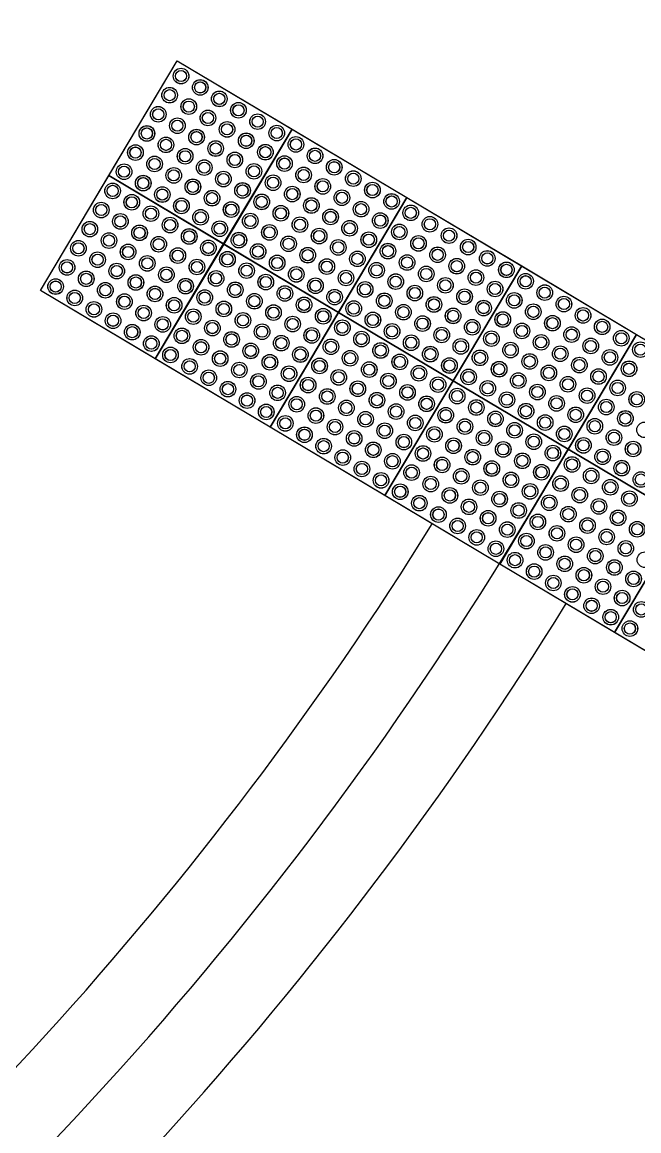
# Model space of a CAD drawing. Header units: millimetres. Extents: x 832728086 to 834530684, y 817551485 to 818349469.
# Drawn here: x 833166780 to 833168164, y 817850917 to 817853405 of the extents above; entities that cross this region are included whole.
import ezdxf

# ---------------------------------------------------------------- set-up
doc = ezdxf.new("R2010")
doc.units = ezdxf.units.MM
doc.header["$LTSCALE"] = 100
doc.layers.add('000-helpline', color=30, linetype='Continuous', lineweight=30, plot=False)
doc.layers.add('000-Tactile-l', color=8, linetype='Continuous')

# ---------------------------------------------------------------- blocks, each defined once
blk = doc.blocks.new('tactile')
at = {"layer": '000-helpline', "ltscale": 0.015}
for points in [[(834313.2228, 817906.5632), (834312.9651, 817906.7167), (834313.1186, 817906.9745), (834313.3764, 817906.8209)], [(834313.3765, 817906.8209), (834313.223, 817906.5631), (834312.9652, 817906.7166), (834313.1187, 817906.9744)], [(834313.4806, 817906.4097), (834313.2229, 817906.5632), (834313.3764, 817906.8209), (834313.6341, 817906.6674)], [(834313.6342, 817906.6673), (834313.4807, 817906.4096), (834313.223, 817906.5631), (834313.3765, 817906.8209)], [(834313.0693, 817906.3055), (834312.8116, 817906.459), (834312.9651, 817906.7167), (834313.2228, 817906.5632)], [(834313.223, 817906.5631), (834313.0694, 817906.3054), (834312.8117, 817906.4589), (834312.9652, 817906.7166)], [(834313.7383, 817906.2561), (834313.4806, 817906.4096), (834313.6341, 817906.6674), (834313.8919, 817906.5139)], [(834313.892, 817906.5138), (834313.7384, 817906.2561), (834313.4807, 817906.4096), (834313.6342, 817906.6673)], [(834313.3271, 817906.1519), (834313.0693, 817906.3054), (834313.2229, 817906.5632), (834313.4806, 817906.4097)], [(834313.4807, 817906.4096), (834313.3272, 817906.1518), (834313.0694, 817906.3054), (834313.223, 817906.5631)], [(834314.1497, 817906.3603), (834313.9962, 817906.1025), (834313.7384, 817906.2561), (834313.892, 817906.5138)], [(834313.9961, 817906.1026), (834313.7384, 817906.2561), (834313.8919, 817906.5138), (834314.1496, 817906.3603)], [(834313.5848, 817905.9984), (834313.3271, 817906.1519), (834313.4806, 817906.4096), (834313.7383, 817906.2561)], [(834313.7384, 817906.2561), (834313.5849, 817905.9983), (834313.3272, 817906.1518), (834313.4807, 817906.4096)], [(834314.2539, 817905.949), (834313.9961, 817906.1026), (834314.1497, 817906.3603), (834314.4074, 817906.2068)], [(834314.4074, 817906.2068), (834314.2539, 817905.949), (834313.9962, 817906.1025), (834314.1497, 817906.3603)], [(834313.8426, 817905.8448), (834313.5848, 817905.9984), (834313.7384, 817906.2561), (834313.9961, 817906.1026)], [(834313.9962, 817906.1025), (834313.8427, 817905.8448), (834313.5849, 817905.9983), (834313.7384, 817906.2561)], [(834314.1003, 817905.6913), (834313.8426, 817905.8448), (834313.9961, 817906.1026), (834314.2539, 817905.949)], [(834314.2539, 817905.949), (834314.1004, 817905.6913), (834313.8427, 817905.8448), (834313.9962, 817906.1025)], [(834314.5117, 817905.7955), (834314.3581, 817905.5377), (834314.1004, 817905.6913), (834314.2539, 817905.949)], [(834314.3581, 817905.5378), (834314.1004, 817905.6913), (834314.2539, 817905.949), (834314.5116, 817905.7955)]]:
    blk.add_lwpolyline(points, close=True, dxfattribs=at)
at = {"layer": '000-Tactile-l'}
for points in [[(834313.1187, 817906.9744), (834313.6342, 817906.6673), (834313.3272, 817906.1518), (834312.8117, 817906.4589)], [(834313.6342, 817906.6673), (834314.1497, 817906.3603), (834313.8427, 817905.8448), (834313.3272, 817906.1518)], [(834314.1497, 817906.3603), (834314.6652, 817906.0532), (834314.3581, 817905.5377), (834313.8427, 817905.8448)]]:
    blk.add_lwpolyline(points, close=True, dxfattribs=at)
at = {"layer": '000-Tactile-l', "ltscale": 0.015}
for centre, radius in [((834313.1273, 817906.9402), 0.0175), ((834313.1274, 817906.9401), 0.0175), ((834313.1273, 817906.9402), 0.0125), ((834313.1274, 817906.9401), 0.0125), ((834313.1703, 817906.9146), 0.0175), ((834313.1704, 817906.9145), 0.0175), ((834313.1703, 817906.9146), 0.0125), ((834313.1704, 817906.9145), 0.0125), ((834313.1017, 817906.8972), 0.0175), ((834313.1018, 817906.8972), 0.0175), ((834313.1017, 817906.8972), 0.0125), ((834313.1018, 817906.8972), 0.0125), ((834313.2132, 817906.889), 0.0175), ((834313.2133, 817906.8889), 0.0175), ((834313.2132, 817906.889), 0.0125), ((834313.2133, 817906.8889), 0.0125), ((834313.0761, 817906.8543), 0.0175), ((834313.0763, 817906.8542), 0.0175), ((834313.1447, 817906.8716), 0.0175), ((834313.1448, 817906.8716), 0.0175), ((834313.1447, 817906.8716), 0.0125), ((834313.1448, 817906.8716), 0.0125), ((834313.2562, 817906.8634), 0.0175), ((834313.2563, 817906.8633), 0.0175), ((834313.2562, 817906.8634), 0.0125), ((834313.2563, 817906.8633), 0.0125), ((834313.0761, 817906.8543), 0.0125), ((834313.0763, 817906.8542), 0.0125), ((834313.1876, 817906.8461), 0.0175), ((834313.1878, 817906.846), 0.0175), ((834313.1876, 817906.8461), 0.0125), ((834313.1878, 817906.846), 0.0125), ((834313.2991, 817906.8378), 0.0175), ((834313.2993, 817906.8378), 0.0175), ((834313.2991, 817906.8378), 0.0125), ((834313.2993, 817906.8378), 0.0125), ((834313.0505, 817906.8113), 0.0175), ((834313.0507, 817906.8112), 0.0175), ((834313.0505, 817906.8113), 0.0125), ((834313.0507, 817906.8112), 0.0125), ((834313.1191, 817906.8287), 0.0175), ((834313.1192, 817906.8286), 0.0175), ((834313.1191, 817906.8287), 0.0125), ((834313.1192, 817906.8286), 0.0125), ((834313.2306, 817906.8205), 0.0175), ((834313.2307, 817906.8204), 0.0175), ((834313.2306, 817906.8205), 0.0125), ((834313.2307, 817906.8204), 0.0125), ((834313.3421, 817906.8122), 0.0175), ((834313.3422, 817906.8122), 0.0175), ((834313.3421, 817906.8122), 0.0125), ((834313.3422, 817906.8122), 0.0125), ((834313.0935, 817906.7857), 0.0175), ((834313.0936, 817906.7857), 0.0175), ((834313.0935, 817906.7857), 0.0125), ((834313.0936, 817906.7857), 0.0125), ((834313.162, 817906.8031), 0.0175), ((834313.1622, 817906.803), 0.0175), ((834313.162, 817906.8031), 0.0125), ((834313.1622, 817906.803), 0.0125), ((834313.2735, 817906.7949), 0.0175), ((834313.2737, 817906.7948), 0.0175), ((834313.2735, 817906.7949), 0.0125), ((834313.2737, 817906.7948), 0.0125), ((834313.3851, 817906.7866), 0.0175), ((834313.3852, 817906.7866), 0.0175), ((834313.3851, 817906.7866), 0.0125), ((834313.3852, 817906.7866), 0.0125), ((834313.025, 817906.7684), 0.0175), ((834313.0251, 817906.7683), 0.0175), ((834313.025, 817906.7684), 0.0125), ((834313.0251, 817906.7683), 0.0125), ((834313.1365, 817906.7601), 0.0175), ((834313.1366, 817906.7601), 0.0175), ((834313.1365, 817906.7601), 0.0125), ((834313.1366, 817906.7601), 0.0125), ((834313.205, 817906.7775), 0.0175), ((834313.2051, 817906.7774), 0.0175), ((834313.205, 817906.7775), 0.0125), ((834313.2051, 817906.7774), 0.0125), ((834313.3165, 817906.7693), 0.0175), ((834313.3166, 817906.7692), 0.0175), ((834313.3165, 817906.7693), 0.0125), ((834313.3166, 817906.7692), 0.0125), ((834313.428, 817906.7611), 0.0175), ((834313.4281, 817906.761), 0.0175), ((834313.428, 817906.7611), 0.0125), ((834313.4281, 817906.761), 0.0125), ((834313.0679, 817906.7428), 0.0175), ((834313.068, 817906.7427), 0.0175), ((834313.0679, 817906.7428), 0.0125), ((834313.068, 817906.7427), 0.0125), ((834313.1794, 817906.7346), 0.0175), ((834313.1795, 817906.7345), 0.0175), ((834313.248, 817906.7519), 0.0175), ((834313.2481, 817906.7518), 0.0175), ((834313.248, 817906.7519), 0.0125), ((834313.2481, 817906.7518), 0.0125), ((834313.3595, 817906.7437), 0.0175), ((834313.3596, 817906.7436), 0.0175), ((834313.3595, 817906.7437), 0.0125), ((834313.3596, 817906.7436), 0.0125), ((834313.471, 817906.7355), 0.0175), ((834313.4711, 817906.7354), 0.0175), ((834313.471, 817906.7355), 0.0125), ((834313.4711, 817906.7354), 0.0125), ((834312.9994, 817906.7254), 0.0175), ((834312.9995, 817906.7253), 0.0175), ((834312.9994, 817906.7254), 0.0125), ((834312.9995, 817906.7253), 0.0125), ((834313.1109, 817906.7172), 0.0175), ((834313.111, 817906.7171), 0.0175), ((834313.1109, 817906.7172), 0.0125), ((834313.111, 817906.7171), 0.0125), ((834313.1794, 817906.7346), 0.0125), ((834313.1795, 817906.7345), 0.0125), ((834313.2224, 817906.709), 0.0175), ((834313.2225, 817906.7089), 0.0175), ((834313.2909, 817906.7263), 0.0175), ((834313.291, 817906.7263), 0.0175), ((834313.2909, 817906.7263), 0.0125), ((834313.291, 817906.7263), 0.0125), ((834313.4024, 817906.7181), 0.0175), ((834313.4025, 817906.718), 0.0175), ((834313.4024, 817906.7181), 0.0125), ((834313.4025, 817906.718), 0.0125), ((834313.5139, 817906.7099), 0.0175), ((834313.514, 817906.7098), 0.0175), ((834313.5139, 817906.7099), 0.0125), ((834313.514, 817906.7098), 0.0125), ((834312.9738, 817906.6824), 0.0175), ((834312.9739, 817906.6824), 0.0175), ((834313.0423, 817906.6998), 0.0175), ((834313.0425, 817906.6997), 0.0175), ((834313.0423, 817906.6998), 0.0125), ((834313.0425, 817906.6997), 0.0125), ((834313.1538, 817906.6916), 0.0175), ((834313.154, 817906.6915), 0.0175), ((834313.1538, 817906.6916), 0.0125), ((834313.154, 817906.6915), 0.0125), ((834313.2224, 817906.709), 0.0125), ((834313.2225, 817906.7089), 0.0125), ((834313.2653, 817906.6834), 0.0175), ((834313.2655, 817906.6833), 0.0175), ((834313.3339, 817906.7007), 0.0175), ((834313.334, 817906.7007), 0.0175), ((834313.3339, 817906.7007), 0.0125), ((834313.334, 817906.7007), 0.0125), ((834313.4454, 817906.6925), 0.0175), ((834313.4455, 817906.6925), 0.0175), ((834313.4454, 817906.6925), 0.0125), ((834313.4455, 817906.6925), 0.0125), ((834313.5569, 817906.6843), 0.0175), ((834313.557, 817906.6842), 0.0175), ((834312.9738, 817906.6824), 0.0125), ((834312.9739, 817906.6824), 0.0125), ((834313.0167, 817906.6569), 0.0175), ((834313.0169, 817906.6568), 0.0175), ((834313.0853, 817906.6742), 0.0175), ((834313.0854, 817906.6741), 0.0175), ((834313.0853, 817906.6742), 0.0125), ((834313.0854, 817906.6741), 0.0125), ((834313.1968, 817906.666), 0.0175), ((834313.1969, 817906.6659), 0.0175), ((834313.1968, 817906.666), 0.0125), ((834313.1969, 817906.6659), 0.0125), ((834313.2653, 817906.6834), 0.0125), ((834313.2655, 817906.6833), 0.0125), ((834313.3083, 817906.6578), 0.0175), ((834313.3084, 817906.6577), 0.0175), ((834313.3768, 817906.6751), 0.0175), ((834313.377, 817906.6751), 0.0175), ((834313.3768, 817906.6751), 0.0125), ((834313.377, 817906.6751), 0.0125), ((834313.4883, 817906.6669), 0.0175), ((834313.4885, 817906.6669), 0.0175), ((834313.4883, 817906.6669), 0.0125), ((834313.4885, 817906.6669), 0.0125), ((834313.5569, 817906.6843), 0.0125), ((834313.557, 817906.6842), 0.0125), ((834313.5998, 817906.6587), 0.0175), ((834313.6, 817906.6586), 0.0175), ((834312.9482, 817906.6395), 0.0175), ((834312.9483, 817906.6394), 0.0175), ((834312.9482, 817906.6395), 0.0125), ((834312.9483, 817906.6394), 0.0125), ((834313.0167, 817906.6569), 0.0125), ((834313.0169, 817906.6568), 0.0125), ((834313.0597, 817906.6313), 0.0175), ((834313.0598, 817906.6312), 0.0175), ((834313.1282, 817906.6486), 0.0175), ((834313.1284, 817906.6486), 0.0175), ((834313.1282, 817906.6486), 0.0125), ((834313.1284, 817906.6486), 0.0125), ((834313.2397, 817906.6404), 0.0175), ((834313.2399, 817906.6403), 0.0175), ((834313.2397, 817906.6404), 0.0125), ((834313.2399, 817906.6403), 0.0125), ((834313.3083, 817906.6578), 0.0125), ((834313.3084, 817906.6577), 0.0125), ((834313.3513, 817906.6322), 0.0175), ((834313.3514, 817906.6321), 0.0175), ((834313.4198, 817906.6496), 0.0175), ((834313.4199, 817906.6495), 0.0175), ((834313.4198, 817906.6496), 0.0125), ((834313.4199, 817906.6495), 0.0125), ((834313.5313, 817906.6413), 0.0175), ((834313.5314, 817906.6413), 0.0175), ((834313.5313, 817906.6413), 0.0125), ((834313.5314, 817906.6413), 0.0125), ((834313.5998, 817906.6587), 0.0125), ((834313.6, 817906.6586), 0.0125), ((834313.6428, 817906.6331), 0.0175), ((834313.6429, 817906.6331), 0.0175), ((834312.9911, 817906.6139), 0.0175), ((834312.9913, 817906.6138), 0.0175), ((834312.9911, 817906.6139), 0.0125), ((834312.9913, 817906.6138), 0.0125), ((834313.0597, 817906.6313), 0.0125), ((834313.0598, 817906.6312), 0.0125), ((834313.1026, 817906.6057), 0.0175), ((834313.1028, 817906.6056), 0.0175), ((834313.1712, 817906.6231), 0.0175), ((834313.1713, 817906.623), 0.0175), ((834313.1712, 817906.6231), 0.0125), ((834313.1713, 817906.623), 0.0125), ((834313.2827, 817906.6148), 0.0175), ((834313.2828, 817906.6148), 0.0175), ((834313.2827, 817906.6148), 0.0125), ((834313.2828, 817906.6148), 0.0125), ((834313.3513, 817906.6322), 0.0125), ((834313.3514, 817906.6321), 0.0125), ((834313.3942, 817906.6066), 0.0175), ((834313.3943, 817906.6065), 0.0175), ((834313.4628, 817906.624), 0.0175), ((834313.4629, 817906.6239), 0.0175), ((834313.4628, 817906.624), 0.0125), ((834313.4629, 817906.6239), 0.0125), ((834313.5743, 817906.6158), 0.0175), ((834313.5744, 817906.6157), 0.0175), ((834313.5743, 817906.6158), 0.0125), ((834313.5744, 817906.6157), 0.0125), ((834313.6428, 817906.6331), 0.0125), ((834313.6429, 817906.6331), 0.0125), ((834313.6858, 817906.6075), 0.0175), ((834313.6859, 817906.6075), 0.0175), ((834312.9226, 817906.5965), 0.0175), ((834312.9227, 817906.5965), 0.0175), ((834312.9226, 817906.5965), 0.0125), ((834312.9227, 817906.5965), 0.0125), ((834313.0341, 817906.5883), 0.0175), ((834313.0342, 817906.5882), 0.0175), ((834313.0341, 817906.5883), 0.0125), ((834313.0342, 817906.5882), 0.0125), ((834313.1026, 817906.6057), 0.0125), ((834313.1028, 817906.6056), 0.0125), ((834313.2141, 817906.5975), 0.0175), ((834313.2143, 817906.5974), 0.0175), ((834313.2141, 817906.5975), 0.0125), ((834313.2143, 817906.5974), 0.0125), ((834313.3257, 817906.5892), 0.0175), ((834313.3258, 817906.5892), 0.0175), ((834313.3257, 817906.5892), 0.0125), ((834313.3258, 817906.5892), 0.0125), ((834313.3942, 817906.6066), 0.0125), ((834313.3943, 817906.6065), 0.0125), ((834313.4372, 817906.581), 0.0175), ((834313.4373, 817906.5809), 0.0175), ((834313.5057, 817906.5984), 0.0175), ((834313.5058, 817906.5983), 0.0175), ((834313.5057, 817906.5984), 0.0125), ((834313.5058, 817906.5983), 0.0125), ((834313.6172, 817906.5902), 0.0175), ((834313.6173, 817906.5901), 0.0175), ((834313.6172, 817906.5902), 0.0125), ((834313.6173, 817906.5901), 0.0125), ((834313.6858, 817906.6075), 0.0125), ((834313.6859, 817906.6075), 0.0125), ((834313.7287, 817906.5819), 0.0175), ((834313.7288, 817906.5819), 0.0175), ((834312.9656, 817906.5709), 0.0175), ((834312.9657, 817906.5709), 0.0175), ((834312.9656, 817906.5709), 0.0125), ((834312.9657, 817906.5709), 0.0125), ((834313.0771, 817906.5627), 0.0175), ((834313.0772, 817906.5626), 0.0175), ((834313.0771, 817906.5627), 0.0125), ((834313.0772, 817906.5626), 0.0125), ((834313.1456, 817906.5801), 0.0175), ((834313.1457, 817906.58), 0.0175), ((834313.1456, 817906.5801), 0.0125), ((834313.1457, 817906.58), 0.0125), ((834313.2571, 817906.5719), 0.0175), ((834313.2572, 817906.5718), 0.0175), ((834313.2571, 817906.5719), 0.0125), ((834313.2572, 817906.5718), 0.0125), ((834313.3686, 817906.5636), 0.0175), ((834313.3687, 817906.5636), 0.0175), ((834313.3686, 817906.5636), 0.0125), ((834313.3687, 817906.5636), 0.0125), ((834313.4372, 817906.581), 0.0125), ((834313.4373, 817906.5809), 0.0125), ((834313.5487, 817906.5728), 0.0175), ((834313.5488, 817906.5727), 0.0175), ((834313.5487, 817906.5728), 0.0125), ((834313.5488, 817906.5727), 0.0125), ((834313.6602, 817906.5646), 0.0175), ((834313.6603, 817906.5645), 0.0175), ((834313.6602, 817906.5646), 0.0125), ((834313.6603, 817906.5645), 0.0125), ((834313.7287, 817906.5819), 0.0125), ((834313.7288, 817906.5819), 0.0125), ((834313.7717, 817906.5563), 0.0175), ((834313.7718, 817906.5563), 0.0175), ((834312.897, 817906.5536), 0.0175), ((834312.8971, 817906.5535), 0.0175), ((834312.897, 817906.5536), 0.0125), ((834312.8971, 817906.5535), 0.0125), ((834313.0085, 817906.5454), 0.0175), ((834313.0086, 817906.5453), 0.0175), ((834313.0085, 817906.5454), 0.0125), ((834313.0086, 817906.5453), 0.0125), ((834313.12, 817906.5371), 0.0175), ((834313.1201, 817906.5371), 0.0175), ((834313.12, 817906.5371), 0.0125), ((834313.1201, 817906.5371), 0.0125), ((834313.1886, 817906.5545), 0.0175), ((834313.1887, 817906.5544), 0.0175), ((834313.1886, 817906.5545), 0.0125), ((834313.1887, 817906.5544), 0.0125), ((834313.3001, 817906.5463), 0.0175), ((834313.3002, 817906.5462), 0.0175), ((834313.3001, 817906.5463), 0.0125), ((834313.3002, 817906.5462), 0.0125), ((834313.4116, 817906.5381), 0.0175), ((834313.4117, 817906.538), 0.0175), ((834313.4116, 817906.5381), 0.0125), ((834313.4117, 817906.538), 0.0125), ((834313.4801, 817906.5554), 0.0175), ((834313.4802, 817906.5554), 0.0175), ((834313.4801, 817906.5554), 0.0125), ((834313.4802, 817906.5554), 0.0125), ((834313.5916, 817906.5472), 0.0175), ((834313.5917, 817906.5471), 0.0175), ((834313.5916, 817906.5472), 0.0125), ((834313.5917, 817906.5471), 0.0125), ((834313.7031, 817906.539), 0.0175), ((834313.7032, 817906.5389), 0.0175), ((834313.7031, 817906.539), 0.0125), ((834313.7032, 817906.5389), 0.0125), ((834313.7717, 817906.5563), 0.0125), ((834313.7718, 817906.5563), 0.0125), ((834313.8146, 817906.5308), 0.0175), ((834313.8147, 817906.5307), 0.0175), ((834312.8714, 817906.5106), 0.0175), ((834312.8716, 817906.5105), 0.0175), ((834312.94, 817906.528), 0.0175), ((834312.9401, 817906.5279), 0.0175), ((834312.94, 817906.528), 0.0125), ((834312.9401, 817906.5279), 0.0125), ((834313.0515, 817906.5198), 0.0175), ((834313.0516, 817906.5197), 0.0175), ((834313.0515, 817906.5198), 0.0125), ((834313.0516, 817906.5197), 0.0125), ((834313.163, 817906.5116), 0.0175), ((834313.1631, 817906.5115), 0.0175), ((834313.163, 817906.5116), 0.0125), ((834313.1631, 817906.5115), 0.0125), ((834313.2315, 817906.5289), 0.0175), ((834313.2316, 817906.5288), 0.0175), ((834313.2315, 817906.5289), 0.0125), ((834313.2316, 817906.5288), 0.0125), ((834313.343, 817906.5207), 0.0175), ((834313.3431, 817906.5206), 0.0175), ((834313.343, 817906.5207), 0.0125), ((834313.3431, 817906.5206), 0.0125), ((834313.4545, 817906.5125), 0.0175), ((834313.4546, 817906.5124), 0.0175), ((834313.4545, 817906.5125), 0.0125), ((834313.4546, 817906.5124), 0.0125), ((834313.5231, 817906.5298), 0.0175), ((834313.5232, 817906.5298), 0.0175), ((834313.5231, 817906.5298), 0.0125), ((834313.5232, 817906.5298), 0.0125), ((834313.6346, 817906.5216), 0.0175), ((834313.6347, 817906.5216), 0.0175), ((834313.6346, 817906.5216), 0.0125), ((834313.6347, 817906.5216), 0.0125), ((834313.7461, 817906.5134), 0.0175), ((834313.7462, 817906.5133), 0.0175), ((834313.7461, 817906.5134), 0.0125), ((834313.7462, 817906.5133), 0.0125), ((834313.8146, 817906.5308), 0.0125), ((834313.8147, 817906.5307), 0.0125), ((834312.8714, 817906.5106), 0.0125), ((834312.8716, 817906.5105), 0.0125), ((834312.9144, 817906.485), 0.0175), ((834312.9145, 817906.485), 0.0175), ((834312.9829, 817906.5024), 0.0175), ((834312.9831, 817906.5023), 0.0175), ((834312.9829, 817906.5024), 0.0125), ((834312.9831, 817906.5023), 0.0125), ((834313.0944, 817906.4942), 0.0175), ((834313.0946, 817906.4941), 0.0175), ((834313.0944, 817906.4942), 0.0125), ((834313.0946, 817906.4941), 0.0125), ((834313.2059, 817906.486), 0.0175), ((834313.2061, 817906.4859), 0.0175), ((834313.2059, 817906.486), 0.0125), ((834313.2061, 817906.4859), 0.0125), ((834313.2745, 817906.5033), 0.0175), ((834313.2746, 817906.5033), 0.0175), ((834313.2745, 817906.5033), 0.0125), ((834313.2746, 817906.5033), 0.0125), ((834313.386, 817906.4951), 0.0175), ((834313.3861, 817906.495), 0.0175), ((834313.386, 817906.4951), 0.0125), ((834313.3861, 817906.495), 0.0125), ((834313.4975, 817906.4869), 0.0175), ((834313.4976, 817906.4868), 0.0175), ((834313.4975, 817906.4869), 0.0125), ((834313.4976, 817906.4868), 0.0125), ((834313.5661, 817906.5042), 0.0175), ((834313.5661, 817906.5042), 0.0175), ((834313.5661, 817906.5042), 0.0125), ((834313.5661, 817906.5042), 0.0125), ((834313.6776, 817906.496), 0.0175), ((834313.6776, 817906.496), 0.0175), ((834313.6776, 817906.496), 0.0125), ((834313.6776, 817906.496), 0.0125), ((834313.7891, 817906.4878), 0.0175), ((834313.7892, 817906.4877), 0.0175), ((834313.7891, 817906.4878), 0.0125), ((834313.7892, 817906.4877), 0.0125), ((834313.8576, 817906.5052), 0.0175), ((834313.8577, 817906.5051), 0.0175), ((834313.8576, 817906.5052), 0.0125), ((834313.8577, 817906.5051), 0.0125), ((834312.8458, 817906.4677), 0.0175), ((834312.846, 817906.4676), 0.0175), ((834312.8458, 817906.4677), 0.0125), ((834312.846, 817906.4676), 0.0125), ((834312.9144, 817906.485), 0.0125), ((834312.9145, 817906.485), 0.0125), ((834312.9573, 817906.4594), 0.0175), ((834312.9575, 817906.4594), 0.0175), ((834313.0259, 817906.4768), 0.0175), ((834313.026, 817906.4767), 0.0175), ((834313.0259, 817906.4768), 0.0125), ((834313.026, 817906.4767), 0.0125), ((834313.1374, 817906.4686), 0.0175), ((834313.1375, 817906.4685), 0.0175), ((834313.1374, 817906.4686), 0.0125), ((834313.1375, 817906.4685), 0.0125), ((834313.2489, 817906.4604), 0.0175), ((834313.249, 817906.4603), 0.0175), ((834313.3174, 817906.4777), 0.0175), ((834313.3176, 817906.4777), 0.0175), ((834313.3174, 817906.4777), 0.0125), ((834313.3176, 817906.4777), 0.0125), ((834313.4289, 817906.4695), 0.0175), ((834313.4291, 817906.4694), 0.0175), ((834313.4289, 817906.4695), 0.0125), ((834313.4291, 817906.4694), 0.0125), ((834313.5405, 817906.4613), 0.0175), ((834313.5406, 817906.4612), 0.0175), ((834313.5405, 817906.4613), 0.0125), ((834313.5406, 817906.4612), 0.0125), ((834313.609, 817906.4787), 0.0175), ((834313.6091, 817906.4786), 0.0175), ((834313.609, 817906.4787), 0.0125), ((834313.6091, 817906.4786), 0.0125), ((834313.7205, 817906.4704), 0.0175), ((834313.7206, 817906.4704), 0.0175), ((834313.7205, 817906.4704), 0.0125), ((834313.7206, 817906.4704), 0.0125), ((834313.832, 817906.4622), 0.0175), ((834313.8321, 817906.4622), 0.0175), ((834313.832, 817906.4622), 0.0125), ((834313.8321, 817906.4622), 0.0125), ((834313.9006, 817906.4796), 0.0175), ((834313.9007, 817906.4795), 0.0175), ((834313.9006, 817906.4796), 0.0125), ((834313.9007, 817906.4795), 0.0125), ((834312.8888, 817906.4421), 0.0175), ((834312.8889, 817906.442), 0.0175), ((834312.8888, 817906.4421), 0.0125), ((834312.8889, 817906.442), 0.0125), ((834312.9573, 817906.4594), 0.0125), ((834312.9575, 817906.4594), 0.0125), ((834313.0003, 817906.4339), 0.0175), ((834313.0004, 817906.4338), 0.0175), ((834313.0688, 817906.4512), 0.0175), ((834313.069, 817906.4511), 0.0175), ((834313.0688, 817906.4512), 0.0125), ((834313.069, 817906.4511), 0.0125), ((834313.1804, 817906.443), 0.0175), ((834313.1805, 817906.4429), 0.0175), ((834313.1804, 817906.443), 0.0125), ((834313.1805, 817906.4429), 0.0125), ((834313.2489, 817906.4604), 0.0125), ((834313.249, 817906.4603), 0.0125), ((834313.2919, 817906.4348), 0.0175), ((834313.292, 817906.4347), 0.0175), ((834313.3604, 817906.4521), 0.0175), ((834313.3605, 817906.4521), 0.0175), ((834313.3604, 817906.4521), 0.0125), ((834313.3605, 817906.4521), 0.0125), ((834313.4719, 817906.4439), 0.0175), ((834313.472, 817906.4439), 0.0175), ((834313.4719, 817906.4439), 0.0125), ((834313.472, 817906.4439), 0.0125), ((834313.5834, 817906.4357), 0.0175), ((834313.5835, 817906.4356), 0.0175), ((834313.652, 817906.4531), 0.0175), ((834313.6521, 817906.453), 0.0175), ((834313.652, 817906.4531), 0.0125), ((834313.6521, 817906.453), 0.0125), ((834313.7635, 817906.4448), 0.0175), ((834313.7636, 817906.4448), 0.0175), ((834313.7635, 817906.4448), 0.0125), ((834313.7636, 817906.4448), 0.0125), ((834313.875, 817906.4366), 0.0175), ((834313.8751, 817906.4366), 0.0175), ((834313.875, 817906.4366), 0.0125), ((834313.8751, 817906.4366), 0.0125), ((834313.9435, 817906.454), 0.0175), ((834313.9436, 817906.4539), 0.0175), ((834313.9435, 817906.454), 0.0125), ((834313.9436, 817906.4539), 0.0125), ((834312.9318, 817906.4165), 0.0175), ((834312.9319, 817906.4164), 0.0175), ((834312.9318, 817906.4165), 0.0125), ((834312.9319, 817906.4164), 0.0125), ((834313.0003, 817906.4339), 0.0125), ((834313.0004, 817906.4338), 0.0125), ((834313.0433, 817906.4083), 0.0175), ((834313.0434, 817906.4082), 0.0175), ((834313.1118, 817906.4256), 0.0175), ((834313.1119, 817906.4256), 0.0175), ((834313.1118, 817906.4256), 0.0125), ((834313.1119, 817906.4256), 0.0125), ((834313.2233, 817906.4174), 0.0175), ((834313.2234, 817906.4173), 0.0175), ((834313.2233, 817906.4174), 0.0125), ((834313.2234, 817906.4173), 0.0125), ((834313.2919, 817906.4348), 0.0125), ((834313.292, 817906.4347), 0.0125), ((834313.3348, 817906.4092), 0.0175), ((834313.3349, 817906.4091), 0.0175), ((834313.4034, 817906.4266), 0.0175), ((834313.4035, 817906.4265), 0.0175), ((834313.4034, 817906.4266), 0.0125), ((834313.4035, 817906.4265), 0.0125), ((834313.5149, 817906.4183), 0.0175), ((834313.515, 817906.4183), 0.0175), ((834313.5149, 817906.4183), 0.0125), ((834313.515, 817906.4183), 0.0125), ((834313.5834, 817906.4357), 0.0125), ((834313.5835, 817906.4356), 0.0125), ((834313.6264, 817906.4101), 0.0175), ((834313.6265, 817906.4101), 0.0175), ((834313.6949, 817906.4275), 0.0175), ((834313.695, 817906.4274), 0.0175), ((834313.6949, 817906.4275), 0.0125), ((834313.695, 817906.4274), 0.0125), ((834313.8064, 817906.4193), 0.0175), ((834313.8065, 817906.4192), 0.0175), ((834313.8064, 817906.4193), 0.0125), ((834313.8065, 817906.4192), 0.0125), ((834313.9179, 817906.411), 0.0175), ((834313.918, 817906.411), 0.0175), ((834313.9865, 817906.4284), 0.0175), ((834313.9866, 817906.4284), 0.0175), ((834313.9865, 817906.4284), 0.0125), ((834313.9866, 817906.4284), 0.0125), ((834312.9747, 817906.3909), 0.0175), ((834312.9748, 817906.3908), 0.0175), ((834312.9747, 817906.3909), 0.0125), ((834312.9748, 817906.3908), 0.0125), ((834313.0433, 817906.4083), 0.0125), ((834313.0434, 817906.4082), 0.0125), ((834313.0862, 817906.3827), 0.0175), ((834313.0863, 817906.3826), 0.0175), ((834313.1548, 817906.4), 0.0175), ((834313.1549, 817906.4), 0.0175), ((834313.1548, 817906.4), 0.0125), ((834313.1549, 817906.4), 0.0125), ((834313.2663, 817906.3918), 0.0175), ((834313.2664, 817906.3918), 0.0175), ((834313.2663, 817906.3918), 0.0125), ((834313.2664, 817906.3918), 0.0125), ((834313.3348, 817906.4092), 0.0125), ((834313.3349, 817906.4091), 0.0125), ((834313.3778, 817906.3836), 0.0175), ((834313.3779, 817906.3835), 0.0175), ((834313.4463, 817906.401), 0.0175), ((834313.4464, 817906.4009), 0.0175), ((834313.4463, 817906.401), 0.0125), ((834313.4464, 817906.4009), 0.0125), ((834313.5578, 817906.3927), 0.0175), ((834313.5579, 817906.3927), 0.0175), ((834313.5578, 817906.3927), 0.0125), ((834313.5579, 817906.3927), 0.0125), ((834313.6264, 817906.4101), 0.0125), ((834313.6265, 817906.4101), 0.0125), ((834313.6693, 817906.3845), 0.0175), ((834313.6694, 817906.3845), 0.0175), ((834313.7379, 817906.4019), 0.0175), ((834313.738, 817906.4018), 0.0175), ((834313.7379, 817906.4019), 0.0125), ((834313.738, 817906.4018), 0.0125), ((834313.8494, 817906.3937), 0.0175), ((834313.8495, 817906.3936), 0.0175), ((834313.8494, 817906.3937), 0.0125), ((834313.8495, 817906.3936), 0.0125), ((834313.9179, 817906.411), 0.0125), ((834313.918, 817906.411), 0.0125), ((834313.9609, 817906.3854), 0.0175), ((834313.961, 817906.3854), 0.0175), ((834314.0294, 817906.4028), 0.0175), ((834314.0295, 817906.4028), 0.0175), ((834314.0294, 817906.4028), 0.0125), ((834314.0295, 817906.4028), 0.0125), ((834313.0177, 817906.3653), 0.0175), ((834313.0178, 817906.3652), 0.0175), ((834313.0177, 817906.3653), 0.0125), ((834313.0178, 817906.3652), 0.0125), ((834313.0862, 817906.3827), 0.0125), ((834313.0863, 817906.3826), 0.0125), ((834313.1292, 817906.3571), 0.0175), ((834313.1293, 817906.357), 0.0175), ((834313.1977, 817906.3745), 0.0175), ((834313.1978, 817906.3744), 0.0175), ((834313.1977, 817906.3745), 0.0125), ((834313.1978, 817906.3744), 0.0125), ((834313.3092, 817906.3662), 0.0175), ((834313.3093, 817906.3662), 0.0175), ((834313.3092, 817906.3662), 0.0125), ((834313.3093, 817906.3662), 0.0125), ((834313.3778, 817906.3836), 0.0125), ((834313.3779, 817906.3835), 0.0125), ((834313.4207, 817906.358), 0.0175), ((834313.4208, 817906.3579), 0.0175), ((834313.4893, 817906.3754), 0.0175), ((834313.4894, 817906.3753), 0.0175), ((834313.4893, 817906.3754), 0.0125), ((834313.4894, 817906.3753), 0.0125), ((834313.6008, 817906.3672), 0.0175), ((834313.6009, 817906.3671), 0.0175), ((834313.6008, 817906.3672), 0.0125), ((834313.6009, 817906.3671), 0.0125), ((834313.6693, 817906.3845), 0.0125), ((834313.6694, 817906.3845), 0.0125), ((834313.7123, 817906.3589), 0.0175), ((834313.7124, 817906.3589), 0.0175), ((834313.7808, 817906.3763), 0.0175), ((834313.7809, 817906.3762), 0.0175), ((834313.7808, 817906.3763), 0.0125), ((834313.7809, 817906.3762), 0.0125), ((834313.8924, 817906.3681), 0.0175), ((834313.8924, 817906.368), 0.0175), ((834313.8924, 817906.3681), 0.0125), ((834313.8924, 817906.368), 0.0125), ((834313.9609, 817906.3854), 0.0125), ((834313.961, 817906.3854), 0.0125), ((834314.0039, 817906.3599), 0.0175), ((834314.0039, 817906.3598), 0.0175), ((834314.0724, 817906.3772), 0.0175), ((834314.0725, 817906.3772), 0.0175), ((834314.0724, 817906.3772), 0.0125), ((834314.0725, 817906.3772), 0.0125), ((834313.0606, 817906.3397), 0.0175), ((834313.0608, 817906.3396), 0.0175), ((834313.0606, 817906.3397), 0.0125), ((834313.0608, 817906.3396), 0.0125), ((834313.1292, 817906.3571), 0.0125), ((834313.1293, 817906.357), 0.0125), ((834313.2407, 817906.3489), 0.0175), ((834313.2408, 817906.3488), 0.0175), ((834313.2407, 817906.3489), 0.0125), ((834313.2408, 817906.3488), 0.0125), ((834313.3522, 817906.3406), 0.0175), ((834313.3523, 817906.3406), 0.0175), ((834313.3522, 817906.3406), 0.0125), ((834313.3523, 817906.3406), 0.0125), ((834313.4207, 817906.358), 0.0125), ((834313.4208, 817906.3579), 0.0125), ((834313.4637, 817906.3324), 0.0175), ((834313.4638, 817906.3324), 0.0175), ((834313.5323, 817906.3498), 0.0175), ((834313.5323, 817906.3497), 0.0175), ((834313.5323, 817906.3498), 0.0125), ((834313.5323, 817906.3497), 0.0125), ((834313.6438, 817906.3416), 0.0175), ((834313.6438, 817906.3415), 0.0175), ((834313.6438, 817906.3416), 0.0125), ((834313.6438, 817906.3415), 0.0125), ((834313.7123, 817906.3589), 0.0125), ((834313.7124, 817906.3589), 0.0125), ((834313.7553, 817906.3333), 0.0175), ((834313.7553, 817906.3333), 0.0175), ((834313.8238, 817906.3507), 0.0175), ((834313.8239, 817906.3507), 0.0175), ((834313.8238, 817906.3507), 0.0125), ((834313.8239, 817906.3507), 0.0125), ((834313.9353, 817906.3425), 0.0175), ((834313.9354, 817906.3424), 0.0175), ((834313.9353, 817906.3425), 0.0125), ((834313.9354, 817906.3424), 0.0125), ((834314.0039, 817906.3599), 0.0125), ((834314.0039, 817906.3598), 0.0125), ((834314.0468, 817906.3343), 0.0175), ((834314.0469, 817906.3342), 0.0175), ((834314.1154, 817906.3516), 0.0175), ((834314.1154, 817906.3516), 0.0175), ((834314.1154, 817906.3516), 0.0125), ((834314.1154, 817906.3516), 0.0125), ((834313.1036, 817906.3141), 0.0175), ((834313.1037, 817906.3141), 0.0175), ((834313.1036, 817906.3141), 0.0125), ((834313.1037, 817906.3141), 0.0125), ((834313.1721, 817906.3315), 0.0175), ((834313.1723, 817906.3314), 0.0175), ((834313.1721, 817906.3315), 0.0125), ((834313.1723, 817906.3314), 0.0125), ((834313.2836, 817906.3233), 0.0175), ((834313.2838, 817906.3232), 0.0175), ((834313.2836, 817906.3233), 0.0125), ((834313.2838, 817906.3232), 0.0125), ((834313.3951, 817906.3151), 0.0175), ((834313.3953, 817906.315), 0.0175), ((834313.3951, 817906.3151), 0.0125), ((834313.3953, 817906.315), 0.0125), ((834313.4637, 817906.3324), 0.0125), ((834313.4638, 817906.3324), 0.0125), ((834313.5067, 817906.3068), 0.0175), ((834313.5068, 817906.3068), 0.0175), ((834313.5752, 817906.3242), 0.0175), ((834313.5753, 817906.3241), 0.0175), ((834313.5752, 817906.3242), 0.0125), ((834313.5753, 817906.3241), 0.0125), ((834313.6867, 817906.316), 0.0175), ((834313.6868, 817906.3159), 0.0175), ((834313.6867, 817906.316), 0.0125), ((834313.6868, 817906.3159), 0.0125), ((834313.7553, 817906.3333), 0.0125), ((834313.7553, 817906.3333), 0.0125), ((834313.7982, 817906.3077), 0.0175), ((834313.7983, 817906.3077), 0.0175), ((834313.8668, 817906.3251), 0.0175), ((834313.8668, 817906.3251), 0.0175), ((834313.8668, 817906.3251), 0.0125), ((834313.8668, 817906.3251), 0.0125), ((834313.9783, 817906.3169), 0.0175), ((834313.9783, 817906.3169), 0.0175), ((834313.9783, 817906.3169), 0.0125), ((834313.9783, 817906.3169), 0.0125), ((834314.0468, 817906.3343), 0.0125), ((834314.0469, 817906.3342), 0.0125), ((834314.0898, 817906.3087), 0.0175), ((834314.0898, 817906.3086), 0.0175), ((834314.1583, 817906.326), 0.0175), ((834314.1584, 817906.326), 0.0175), ((834314.1583, 817906.326), 0.0125), ((834314.1584, 817906.326), 0.0125), ((834313.1466, 817906.2885), 0.0175), ((834313.1467, 817906.2885), 0.0175), ((834313.1466, 817906.2885), 0.0125), ((834313.1467, 817906.2885), 0.0125), ((834313.2151, 817906.3059), 0.0175), ((834313.2152, 817906.3058), 0.0175), ((834313.2151, 817906.3059), 0.0125), ((834313.2152, 817906.3058), 0.0125), ((834313.3266, 817906.2977), 0.0175), ((834313.3267, 817906.2976), 0.0175), ((834313.3266, 817906.2977), 0.0125), ((834313.3267, 817906.2976), 0.0125), ((834313.4381, 817906.2895), 0.0175), ((834313.4382, 817906.2894), 0.0175), ((834313.4381, 817906.2895), 0.0125), ((834313.4382, 817906.2894), 0.0125), ((834313.5067, 817906.3068), 0.0125), ((834313.5068, 817906.3068), 0.0125), ((834313.6182, 817906.2986), 0.0175), ((834313.6183, 817906.2986), 0.0175), ((834313.6182, 817906.2986), 0.0125), ((834313.6183, 817906.2986), 0.0125), ((834313.7297, 817906.2904), 0.0175), ((834313.7298, 817906.2903), 0.0175), ((834313.7297, 817906.2904), 0.0125), ((834313.7298, 817906.2903), 0.0125), ((834313.7982, 817906.3077), 0.0125), ((834313.7983, 817906.3077), 0.0125), ((834313.8412, 817906.2822), 0.0175), ((834313.8413, 817906.2821), 0.0175), ((834313.9097, 817906.2995), 0.0175), ((834313.9098, 817906.2995), 0.0175), ((834313.9097, 817906.2995), 0.0125), ((834313.9098, 817906.2995), 0.0125), ((834314.0212, 817906.2913), 0.0175), ((834314.0213, 817906.2913), 0.0175), ((834314.0212, 817906.2913), 0.0125), ((834314.0213, 817906.2913), 0.0125), ((834314.0898, 817906.3087), 0.0125), ((834314.0898, 817906.3086), 0.0125), ((834314.1327, 817906.2831), 0.0175), ((834314.1328, 817906.283), 0.0175), ((834313.1895, 817906.2629), 0.0175), ((834313.1896, 817906.2629), 0.0175), ((834313.1895, 817906.2629), 0.0125), ((834313.1896, 817906.2629), 0.0125), ((834313.2581, 817906.2803), 0.0175), ((834313.2582, 817906.2803), 0.0175), ((834313.2581, 817906.2803), 0.0125), ((834313.2582, 817906.2803), 0.0125), ((834313.3696, 817906.2721), 0.0175), ((834313.3697, 817906.272), 0.0175), ((834313.3696, 817906.2721), 0.0125), ((834313.3697, 817906.272), 0.0125), ((834313.4811, 817906.2639), 0.0175), ((834313.4812, 817906.2638), 0.0175), ((834313.4811, 817906.2639), 0.0125), ((834313.4812, 817906.2638), 0.0125), ((834313.5496, 817906.2812), 0.0175), ((834313.5497, 817906.2812), 0.0175), ((834313.5496, 817906.2812), 0.0125), ((834313.5497, 817906.2812), 0.0125), ((834313.6611, 817906.273), 0.0175), ((834313.6612, 817906.273), 0.0175), ((834313.6611, 817906.273), 0.0125), ((834313.6612, 817906.273), 0.0125), ((834313.7726, 817906.2648), 0.0175), ((834313.7727, 817906.2647), 0.0175), ((834313.7726, 817906.2648), 0.0125), ((834313.7727, 817906.2647), 0.0125), ((834313.8412, 817906.2822), 0.0125), ((834313.8413, 817906.2821), 0.0125), ((834313.9527, 817906.2739), 0.0175), ((834313.9528, 817906.2739), 0.0175), ((834313.9527, 817906.2739), 0.0125), ((834313.9528, 817906.2739), 0.0125), ((834314.0642, 817906.2657), 0.0175), ((834314.0643, 817906.2657), 0.0175), ((834314.0642, 817906.2657), 0.0125), ((834314.0643, 817906.2657), 0.0125), ((834314.1327, 817906.2831), 0.0125), ((834314.1328, 817906.283), 0.0125), ((834313.2325, 817906.2374), 0.0175), ((834313.2326, 817906.2373), 0.0175), ((834313.2325, 817906.2374), 0.0125), ((834313.2326, 817906.2373), 0.0125), ((834313.301, 817906.2547), 0.0175), ((834313.3011, 817906.2547), 0.0175), ((834313.301, 817906.2547), 0.0125), ((834313.3011, 817906.2547), 0.0125), ((834313.4125, 817906.2465), 0.0175), ((834313.4126, 817906.2464), 0.0175), ((834313.4125, 817906.2465), 0.0125), ((834313.4126, 817906.2464), 0.0125), ((834313.524, 817906.2383), 0.0175), ((834313.5241, 817906.2382), 0.0175), ((834313.524, 817906.2383), 0.0125), ((834313.5241, 817906.2382), 0.0125), ((834313.5926, 817906.2557), 0.0175), ((834313.5927, 817906.2556), 0.0175), ((834313.5926, 817906.2557), 0.0125), ((834313.5927, 817906.2556), 0.0125), ((834313.7041, 817906.2474), 0.0175), ((834313.7042, 817906.2474), 0.0175), ((834313.7041, 817906.2474), 0.0125), ((834313.7042, 817906.2474), 0.0125), ((834313.8156, 817906.2392), 0.0175), ((834313.8157, 817906.2392), 0.0175), ((834313.8156, 817906.2392), 0.0125), ((834313.8157, 817906.2392), 0.0125), ((834313.8841, 817906.2566), 0.0175), ((834313.8842, 817906.2565), 0.0175), ((834313.8841, 817906.2566), 0.0125), ((834313.8842, 817906.2565), 0.0125), ((834313.9956, 817906.2484), 0.0175), ((834313.9957, 817906.2483), 0.0175), ((834313.9956, 817906.2484), 0.0125), ((834313.9957, 817906.2483), 0.0125), ((834314.1072, 817906.2401), 0.0175), ((834314.1072, 817906.2401), 0.0175), ((834314.1072, 817906.2401), 0.0125), ((834314.1072, 817906.2401), 0.0125), ((834313.2754, 817906.2118), 0.0175), ((834313.2755, 817906.2117), 0.0175), ((834313.344, 817906.2291), 0.0175), ((834313.3441, 817906.2291), 0.0175), ((834313.344, 817906.2291), 0.0125), ((834313.3441, 817906.2291), 0.0125), ((834313.4555, 817906.2209), 0.0175), ((834313.4556, 817906.2209), 0.0175), ((834313.4555, 817906.2209), 0.0125), ((834313.4556, 817906.2209), 0.0125), ((834313.567, 817906.2127), 0.0175), ((834313.5671, 817906.2126), 0.0175), ((834313.567, 817906.2127), 0.0125), ((834313.5671, 817906.2126), 0.0125), ((834313.6355, 817906.2301), 0.0175), ((834313.6356, 817906.23), 0.0175), ((834313.6355, 817906.2301), 0.0125), ((834313.6356, 817906.23), 0.0125), ((834313.7471, 817906.2218), 0.0175), ((834313.7471, 817906.2218), 0.0175), ((834313.7471, 817906.2218), 0.0125), ((834313.7471, 817906.2218), 0.0125), ((834313.8586, 817906.2136), 0.0175), ((834313.8586, 817906.2136), 0.0175), ((834313.8586, 817906.2136), 0.0125), ((834313.8586, 817906.2136), 0.0125), ((834313.9271, 817906.231), 0.0175), ((834313.9272, 817906.2309), 0.0175), ((834313.9271, 817906.231), 0.0125), ((834313.9272, 817906.2309), 0.0125), ((834314.0386, 817906.2228), 0.0175), ((834314.0387, 817906.2227), 0.0175), ((834314.0386, 817906.2228), 0.0125), ((834314.0387, 817906.2227), 0.0125), ((834314.1501, 817906.2145), 0.0175), ((834314.1502, 817906.2145), 0.0175), ((834314.1501, 817906.2145), 0.0125), ((834314.1502, 817906.2145), 0.0125), ((834313.2754, 817906.2118), 0.0125), ((834313.2755, 817906.2117), 0.0125), ((834313.3184, 817906.1862), 0.0175), ((834313.3185, 817906.1861), 0.0175), ((834313.3869, 817906.2035), 0.0175), ((834313.387, 817906.2035), 0.0175), ((834313.3869, 817906.2035), 0.0125), ((834313.387, 817906.2035), 0.0125), ((834313.4984, 817906.1953), 0.0175), ((834313.4985, 817906.1953), 0.0175), ((834313.4984, 817906.1953), 0.0125), ((834313.4985, 817906.1953), 0.0125), ((834313.6099, 817906.1871), 0.0175), ((834313.61, 817906.1871), 0.0175), ((834313.6785, 817906.2045), 0.0175), ((834313.6786, 817906.2044), 0.0175), ((834313.6785, 817906.2045), 0.0125), ((834313.6786, 817906.2044), 0.0125), ((834313.79, 817906.1962), 0.0175), ((834313.7901, 817906.1962), 0.0175), ((834313.79, 817906.1962), 0.0125), ((834313.7901, 817906.1962), 0.0125), ((834313.9015, 817906.188), 0.0175), ((834313.9016, 817906.188), 0.0175), ((834313.9015, 817906.188), 0.0125), ((834313.9016, 817906.188), 0.0125), ((834313.9701, 817906.2054), 0.0175), ((834313.9701, 817906.2054), 0.0175), ((834313.9701, 817906.2054), 0.0125), ((834313.9701, 817906.2054), 0.0125), ((834314.0816, 817906.1972), 0.0175), ((834314.0816, 817906.1971), 0.0175), ((834314.0816, 817906.1972), 0.0125), ((834314.0816, 817906.1971), 0.0125), ((834313.3184, 817906.1862), 0.0125), ((834313.3185, 817906.1861), 0.0125), ((834313.3614, 817906.1606), 0.0175), ((834313.3614, 817906.1605), 0.0175), ((834313.4299, 817906.178), 0.0175), ((834313.43, 817906.1779), 0.0175), ((834313.4299, 817906.178), 0.0125), ((834313.43, 817906.1779), 0.0125), ((834313.5414, 817906.1697), 0.0175), ((834313.5415, 817906.1697), 0.0175), ((834313.5414, 817906.1697), 0.0125), ((834313.5415, 817906.1697), 0.0125), ((834313.6099, 817906.1871), 0.0125), ((834313.61, 817906.1871), 0.0125), ((834313.6529, 817906.1615), 0.0175), ((834313.653, 817906.1615), 0.0175), ((834313.7215, 817906.1789), 0.0175), ((834313.7215, 817906.1788), 0.0175), ((834313.7215, 817906.1789), 0.0125), ((834313.7215, 817906.1788), 0.0125), ((834313.833, 817906.1707), 0.0175), ((834313.833, 817906.1706), 0.0175), ((834313.833, 817906.1707), 0.0125), ((834313.833, 817906.1706), 0.0125), ((834313.9445, 817906.1624), 0.0175), ((834313.9445, 817906.1624), 0.0175), ((834313.9445, 817906.1624), 0.0125), ((834313.9445, 817906.1624), 0.0125), ((834314.013, 817906.1798), 0.0175), ((834314.0131, 817906.1798), 0.0175), ((834314.013, 817906.1798), 0.0125), ((834314.0131, 817906.1798), 0.0125), ((834314.1245, 817906.1716), 0.0175), ((834314.1246, 817906.1715), 0.0175), ((834314.1245, 817906.1716), 0.0125), ((834314.1246, 817906.1715), 0.0125), ((834313.3614, 817906.1606), 0.0125), ((834313.3614, 817906.1605), 0.0125), ((834313.4043, 817906.135), 0.0175), ((834313.4044, 817906.1349), 0.0175), ((834313.4729, 817906.1524), 0.0175), ((834313.4729, 817906.1523), 0.0175), ((834313.4729, 817906.1524), 0.0125), ((834313.4729, 817906.1523), 0.0125), ((834313.5844, 817906.1442), 0.0175), ((834313.5845, 817906.1441), 0.0175), ((834313.5844, 817906.1442), 0.0125), ((834313.5845, 817906.1441), 0.0125), ((834313.6529, 817906.1615), 0.0125), ((834313.653, 817906.1615), 0.0125), ((834313.6959, 817906.1359), 0.0175), ((834313.696, 817906.1359), 0.0175), ((834313.7644, 817906.1533), 0.0175), ((834313.7645, 817906.1532), 0.0175), ((834313.7644, 817906.1533), 0.0125), ((834313.7645, 817906.1532), 0.0125), ((834313.8759, 817906.1451), 0.0175), ((834313.876, 817906.145), 0.0175), ((834313.8759, 817906.1451), 0.0125), ((834313.876, 817906.145), 0.0125), ((834313.9874, 817906.1369), 0.0175), ((834313.9875, 817906.1368), 0.0175), ((834314.056, 817906.1542), 0.0175), ((834314.056, 817906.1542), 0.0175), ((834314.056, 817906.1542), 0.0125), ((834314.056, 817906.1542), 0.0125), ((834314.1675, 817906.146), 0.0175), ((834314.1675, 817906.146), 0.0175), ((834313.4043, 817906.135), 0.0125), ((834313.4044, 817906.1349), 0.0125), ((834313.4473, 817906.1094), 0.0175), ((834313.4474, 817906.1094), 0.0175), ((834313.5158, 817906.1268), 0.0175), ((834313.5159, 817906.1267), 0.0175), ((834313.5158, 817906.1268), 0.0125), ((834313.5159, 817906.1267), 0.0125), ((834313.6273, 817906.1186), 0.0175), ((834313.6274, 817906.1185), 0.0175), ((834313.6273, 817906.1186), 0.0125), ((834313.6274, 817906.1185), 0.0125), ((834313.6959, 817906.1359), 0.0125), ((834313.696, 817906.1359), 0.0125), ((834313.7388, 817906.1103), 0.0175), ((834313.7389, 817906.1103), 0.0175), ((834313.8074, 817906.1277), 0.0175), ((834313.8075, 817906.1277), 0.0175), ((834313.8074, 817906.1277), 0.0125), ((834313.8075, 817906.1277), 0.0125), ((834313.9189, 817906.1195), 0.0175), ((834313.919, 817906.1194), 0.0175), ((834313.9189, 817906.1195), 0.0125), ((834313.919, 817906.1194), 0.0125), ((834313.9874, 817906.1369), 0.0125), ((834313.9875, 817906.1368), 0.0125), ((834314.0304, 817906.1113), 0.0175), ((834314.0305, 817906.1112), 0.0175), ((834314.0989, 817906.1286), 0.0175), ((834314.099, 817906.1286), 0.0175), ((834314.0989, 817906.1286), 0.0125), ((834314.099, 817906.1286), 0.0125), ((834313.4473, 817906.1094), 0.0125), ((834313.4474, 817906.1094), 0.0125), ((834313.4902, 817906.0838), 0.0175), ((834313.4903, 817906.0838), 0.0175), ((834313.5588, 817906.1012), 0.0175), ((834313.5589, 817906.1011), 0.0175), ((834313.5588, 817906.1012), 0.0125), ((834313.5589, 817906.1011), 0.0125), ((834313.6703, 817906.093), 0.0175), ((834313.6704, 817906.0929), 0.0175), ((834313.6703, 817906.093), 0.0125), ((834313.6704, 817906.0929), 0.0125), ((834313.7388, 817906.1103), 0.0125), ((834313.7389, 817906.1103), 0.0125), ((834313.7818, 817906.0847), 0.0175), ((834313.7819, 817906.0847), 0.0175), ((834313.8503, 817906.1021), 0.0175), ((834313.8504, 817906.1021), 0.0175), ((834313.8503, 817906.1021), 0.0125), ((834313.8504, 817906.1021), 0.0125), ((834313.9618, 817906.0939), 0.0175), ((834313.9619, 817906.0939), 0.0175), ((834313.9618, 817906.0939), 0.0125), ((834313.9619, 817906.0939), 0.0125), ((834314.0304, 817906.1113), 0.0125), ((834314.0305, 817906.1112), 0.0125), ((834314.0734, 817906.0857), 0.0175), ((834314.0734, 817906.0856), 0.0175), ((834314.1419, 817906.103), 0.0175), ((834314.142, 817906.103), 0.0175), ((834314.1419, 817906.103), 0.0125), ((834314.142, 817906.103), 0.0125), ((834313.4902, 817906.0838), 0.0125), ((834313.4903, 817906.0838), 0.0125), ((834313.5332, 817906.0582), 0.0175), ((834313.5333, 817906.0582), 0.0175), ((834313.6017, 817906.0756), 0.0175), ((834313.6018, 817906.0756), 0.0175), ((834313.6017, 817906.0756), 0.0125), ((834313.6018, 817906.0756), 0.0125), ((834313.7132, 817906.0674), 0.0175), ((834313.7133, 817906.0673), 0.0175), ((834313.7132, 817906.0674), 0.0125), ((834313.7133, 817906.0673), 0.0125), ((834313.7818, 817906.0847), 0.0125), ((834313.7819, 817906.0847), 0.0125), ((834313.8247, 817906.0592), 0.0175), ((834313.8248, 817906.0591), 0.0175), ((834313.8933, 817906.0765), 0.0175), ((834313.8934, 817906.0765), 0.0175), ((834313.8933, 817906.0765), 0.0125), ((834313.8934, 817906.0765), 0.0125), ((834314.0048, 817906.0683), 0.0175), ((834314.0049, 817906.0683), 0.0175), ((834314.0048, 817906.0683), 0.0125), ((834314.0049, 817906.0683), 0.0125), ((834314.0734, 817906.0857), 0.0125), ((834314.0734, 817906.0856), 0.0125), ((834314.1163, 817906.0601), 0.0175), ((834314.1164, 817906.06), 0.0175), ((834313.5332, 817906.0582), 0.0125), ((834313.5333, 817906.0582), 0.0125), ((834313.6447, 817906.05), 0.0175), ((834313.6448, 817906.05), 0.0175), ((834313.6447, 817906.05), 0.0125), ((834313.6448, 817906.05), 0.0125), ((834313.7562, 817906.0418), 0.0175), ((834313.7563, 817906.0417), 0.0175), ((834313.7562, 817906.0418), 0.0125), ((834313.7563, 817906.0417), 0.0125), ((834313.8247, 817906.0592), 0.0125), ((834313.8248, 817906.0591), 0.0125), ((834313.8677, 817906.0336), 0.0175), ((834313.8678, 817906.0335), 0.0175), ((834313.9362, 817906.0509), 0.0175), ((834313.9363, 817906.0509), 0.0175), ((834313.9362, 817906.0509), 0.0125), ((834313.9363, 817906.0509), 0.0125), ((834314.0478, 817906.0427), 0.0175), ((834314.0478, 817906.0427), 0.0175), ((834314.0478, 817906.0427), 0.0125), ((834314.0478, 817906.0427), 0.0125), ((834314.1163, 817906.0601), 0.0125), ((834314.1164, 817906.06), 0.0125), ((834314.1593, 817906.0345), 0.0175), ((834314.1593, 817906.0345), 0.0175), ((834313.5761, 817906.0327), 0.0175), ((834313.5762, 817906.0326), 0.0175), ((834313.5761, 817906.0327), 0.0125), ((834313.5762, 817906.0326), 0.0125), ((834313.6877, 817906.0244), 0.0175), ((834313.6877, 817906.0244), 0.0175), ((834313.6877, 817906.0244), 0.0125), ((834313.6877, 817906.0244), 0.0125), ((834313.7992, 817906.0162), 0.0175), ((834313.7992, 817906.0162), 0.0175), ((834313.7992, 817906.0162), 0.0125), ((834313.7992, 817906.0162), 0.0125), ((834313.8677, 817906.0336), 0.0125), ((834313.8678, 817906.0335), 0.0125), ((834313.9792, 817906.0253), 0.0175), ((834313.9793, 817906.0253), 0.0175), ((834313.9792, 817906.0253), 0.0125), ((834313.9793, 817906.0253), 0.0125), ((834314.0907, 817906.0171), 0.0175), ((834314.0908, 817906.0171), 0.0175), ((834314.0907, 817906.0171), 0.0125), ((834314.0908, 817906.0171), 0.0125), ((834314.1593, 817906.0345), 0.0125), ((834314.1593, 817906.0345), 0.0125), ((834313.6191, 817906.0071), 0.0175), ((834313.6192, 817906.007), 0.0175), ((834313.6191, 817906.0071), 0.0125), ((834313.6192, 817906.007), 0.0125), ((834313.7306, 817905.9988), 0.0175), ((834313.7307, 817905.9988), 0.0175), ((834313.7306, 817905.9988), 0.0125), ((834313.7307, 817905.9988), 0.0125), ((834313.8421, 817905.9906), 0.0175), ((834313.8422, 817905.9906), 0.0175), ((834313.8421, 817905.9906), 0.0125), ((834313.8422, 817905.9906), 0.0125), ((834313.9107, 817906.008), 0.0175), ((834313.9107, 817906.0079), 0.0175), ((834313.9107, 817906.008), 0.0125), ((834313.9107, 817906.0079), 0.0125), ((834314.0222, 817905.9998), 0.0175), ((834314.0222, 817905.9997), 0.0175), ((834314.0222, 817905.9998), 0.0125), ((834314.0222, 817905.9997), 0.0125), ((834314.1337, 817905.9915), 0.0175), ((834314.1337, 817905.9915), 0.0175), ((834314.1337, 817905.9915), 0.0125), ((834314.1337, 817905.9915), 0.0125), ((834313.6621, 817905.9815), 0.0175), ((834313.6621, 817905.9814), 0.0175), ((834313.6621, 817905.9815), 0.0125), ((834313.6621, 817905.9814), 0.0125), ((834313.7736, 817905.9732), 0.0175), ((834313.7736, 817905.9732), 0.0175), ((834313.7736, 817905.9732), 0.0125), ((834313.7736, 817905.9732), 0.0125), ((834313.8851, 817905.965), 0.0175), ((834313.8851, 817905.965), 0.0175), ((834313.8851, 817905.965), 0.0125), ((834313.8851, 817905.965), 0.0125), ((834313.9536, 817905.9824), 0.0175), ((834313.9537, 817905.9824), 0.0175), ((834313.9536, 817905.9824), 0.0125), ((834313.9537, 817905.9824), 0.0125), ((834314.0651, 817905.9742), 0.0175), ((834314.0652, 817905.9741), 0.0175), ((834314.0651, 817905.9742), 0.0125), ((834314.0652, 817905.9741), 0.0125), ((834313.705, 817905.9559), 0.0175), ((834313.7051, 817905.9558), 0.0175), ((834313.705, 817905.9559), 0.0125), ((834313.7051, 817905.9558), 0.0125), ((834313.8165, 817905.9477), 0.0175), ((834313.8166, 817905.9476), 0.0175), ((834313.8165, 817905.9477), 0.0125), ((834313.8166, 817905.9476), 0.0125), ((834313.928, 817905.9394), 0.0175), ((834313.9281, 817905.9394), 0.0175), ((834313.928, 817905.9394), 0.0125), ((834313.9281, 817905.9394), 0.0125), ((834313.9966, 817905.9568), 0.0175), ((834313.9966, 817905.9568), 0.0175), ((834313.9966, 817905.9568), 0.0125), ((834313.9966, 817905.9568), 0.0125), ((834314.1081, 817905.9486), 0.0175), ((834314.1081, 817905.9485), 0.0175), ((834314.1081, 817905.9486), 0.0125), ((834314.1081, 817905.9485), 0.0125), ((834313.748, 817905.9303), 0.0175), ((834313.7481, 817905.9302), 0.0175), ((834313.748, 817905.9303), 0.0125), ((834313.7481, 817905.9302), 0.0125), ((834313.8595, 817905.9221), 0.0175), ((834313.8596, 817905.922), 0.0175), ((834313.8595, 817905.9221), 0.0125), ((834313.8596, 817905.922), 0.0125), ((834313.971, 817905.9138), 0.0175), ((834313.9711, 817905.9138), 0.0175), ((834313.971, 817905.9138), 0.0125), ((834313.9711, 817905.9138), 0.0125), ((834314.0395, 817905.9312), 0.0175), ((834314.0396, 817905.9312), 0.0175), ((834314.0395, 817905.9312), 0.0125), ((834314.0396, 817905.9312), 0.0125), ((834314.151, 817905.923), 0.0175), ((834314.1511, 817905.923), 0.0175), ((834314.151, 817905.923), 0.0125), ((834314.1511, 817905.923), 0.0125), ((834313.7909, 817905.9047), 0.0175), ((834313.791, 817905.9047), 0.0175), ((834313.7909, 817905.9047), 0.0125), ((834313.791, 817905.9047), 0.0125), ((834313.9025, 817905.8965), 0.0175), ((834313.9025, 817905.8964), 0.0175), ((834313.9025, 817905.8965), 0.0125), ((834313.9025, 817905.8964), 0.0125), ((834314.014, 817905.8883), 0.0175), ((834314.014, 817905.8882), 0.0175), ((834314.0825, 817905.9056), 0.0175), ((834314.0826, 817905.9056), 0.0175), ((834314.0825, 817905.9056), 0.0125), ((834314.0826, 817905.9056), 0.0125), ((834313.8339, 817905.8791), 0.0175), ((834313.834, 817905.8791), 0.0175), ((834313.8339, 817905.8791), 0.0125), ((834313.834, 817905.8791), 0.0125), ((834313.9454, 817905.8709), 0.0175), ((834313.9455, 817905.8709), 0.0175), ((834313.9454, 817905.8709), 0.0125), ((834313.9455, 817905.8709), 0.0125), ((834314.014, 817905.8883), 0.0125), ((834314.014, 817905.8882), 0.0125), ((834314.0569, 817905.8627), 0.0175), ((834314.057, 817905.8626), 0.0175), ((834314.1255, 817905.88), 0.0175), ((834314.1255, 817905.88), 0.0175), ((834314.1255, 817905.88), 0.0125), ((834314.1255, 817905.88), 0.0125), ((834313.8769, 817905.8535), 0.0175), ((834313.8769, 817905.8535), 0.0175), ((834313.8769, 817905.8535), 0.0125), ((834313.8769, 817905.8535), 0.0125), ((834313.9884, 817905.8453), 0.0175), ((834313.9884, 817905.8453), 0.0175), ((834313.9884, 817905.8453), 0.0125), ((834313.9884, 817905.8453), 0.0125), ((834314.0569, 817905.8627), 0.0125), ((834314.057, 817905.8626), 0.0125), ((834314.0999, 817905.8371), 0.0175), ((834314.0999, 817905.837), 0.0175), ((834314.1684, 817905.8544), 0.0175), ((834314.1685, 817905.8544), 0.0175), ((834313.9198, 817905.8279), 0.0175), ((834313.9199, 817905.8279), 0.0175), ((834313.9198, 817905.8279), 0.0125), ((834313.9199, 817905.8279), 0.0125), ((834314.0313, 817905.8197), 0.0175), ((834314.0314, 817905.8197), 0.0175), ((834314.0313, 817905.8197), 0.0125), ((834314.0314, 817905.8197), 0.0125), ((834314.0999, 817905.8371), 0.0125), ((834314.0999, 817905.837), 0.0125), ((834314.1428, 817905.8115), 0.0175), ((834314.1429, 817905.8115), 0.0175), ((834313.9628, 817905.8023), 0.0175), ((834313.9628, 817905.8023), 0.0175), ((834313.9628, 817905.8023), 0.0125), ((834313.9628, 817905.8023), 0.0125), ((834314.0743, 817905.7941), 0.0175), ((834314.0743, 817905.7941), 0.0175), ((834314.0743, 817905.7941), 0.0125), ((834314.0743, 817905.7941), 0.0125), ((834314.1428, 817905.8115), 0.0125), ((834314.1429, 817905.8115), 0.0125), ((834314.0057, 817905.7768), 0.0175), ((834314.0058, 817905.7767), 0.0175), ((834314.0057, 817905.7768), 0.0125), ((834314.0058, 817905.7767), 0.0125), ((834314.1172, 817905.7685), 0.0175), ((834314.1173, 817905.7685), 0.0175), ((834314.1172, 817905.7685), 0.0125), ((834314.1173, 817905.7685), 0.0125), ((834314.0487, 817905.7512), 0.0175), ((834314.0488, 817905.7511), 0.0175), ((834314.0487, 817905.7512), 0.0125), ((834314.0488, 817905.7511), 0.0125), ((834314.1602, 817905.7429), 0.0175), ((834314.1603, 817905.7429), 0.0175), ((834314.1602, 817905.7429), 0.0125), ((834314.1603, 817905.7429), 0.0125), ((834314.0917, 817905.7256), 0.0175), ((834314.0917, 817905.7255), 0.0175), ((834314.0917, 817905.7256), 0.0125), ((834314.0917, 817905.7255), 0.0125), ((834314.1346, 817905.7), 0.0175), ((834314.1347, 817905.7), 0.0175), ((834314.1346, 817905.7), 0.0125), ((834314.1347, 817905.7), 0.0125)]:
    blk.add_circle(centre, radius, dxfattribs=at)
at = {"layer": '000-Tactile-l', "ltscale": 5e-05}
for radius, end in [(7.825, 328.17553), (8, 328.98894), (8.175, 328.22023)]:
    blk.add_arc((834307.0425, 817910.0613), radius, 307.09377, end, dxfattribs=at)

msp = doc.modelspace()

# ---------------------------------------------------------------- linework, layer by layer
at = {"ltscale": 5}
msp.add_circle((833186042.1669, 817950476.993), 398992.1588, dxfattribs=at)

# ---------------------------------------------------------------- block references
at = {"layer": '000-Tactile-l', "xscale": 1000, "yscale": 1000, "zscale": 1000}
msp.add_blockref('tactile', (-1145990.4835, -53655.9264), dxfattribs=at)

doc.saveas('drawing.dxf')
